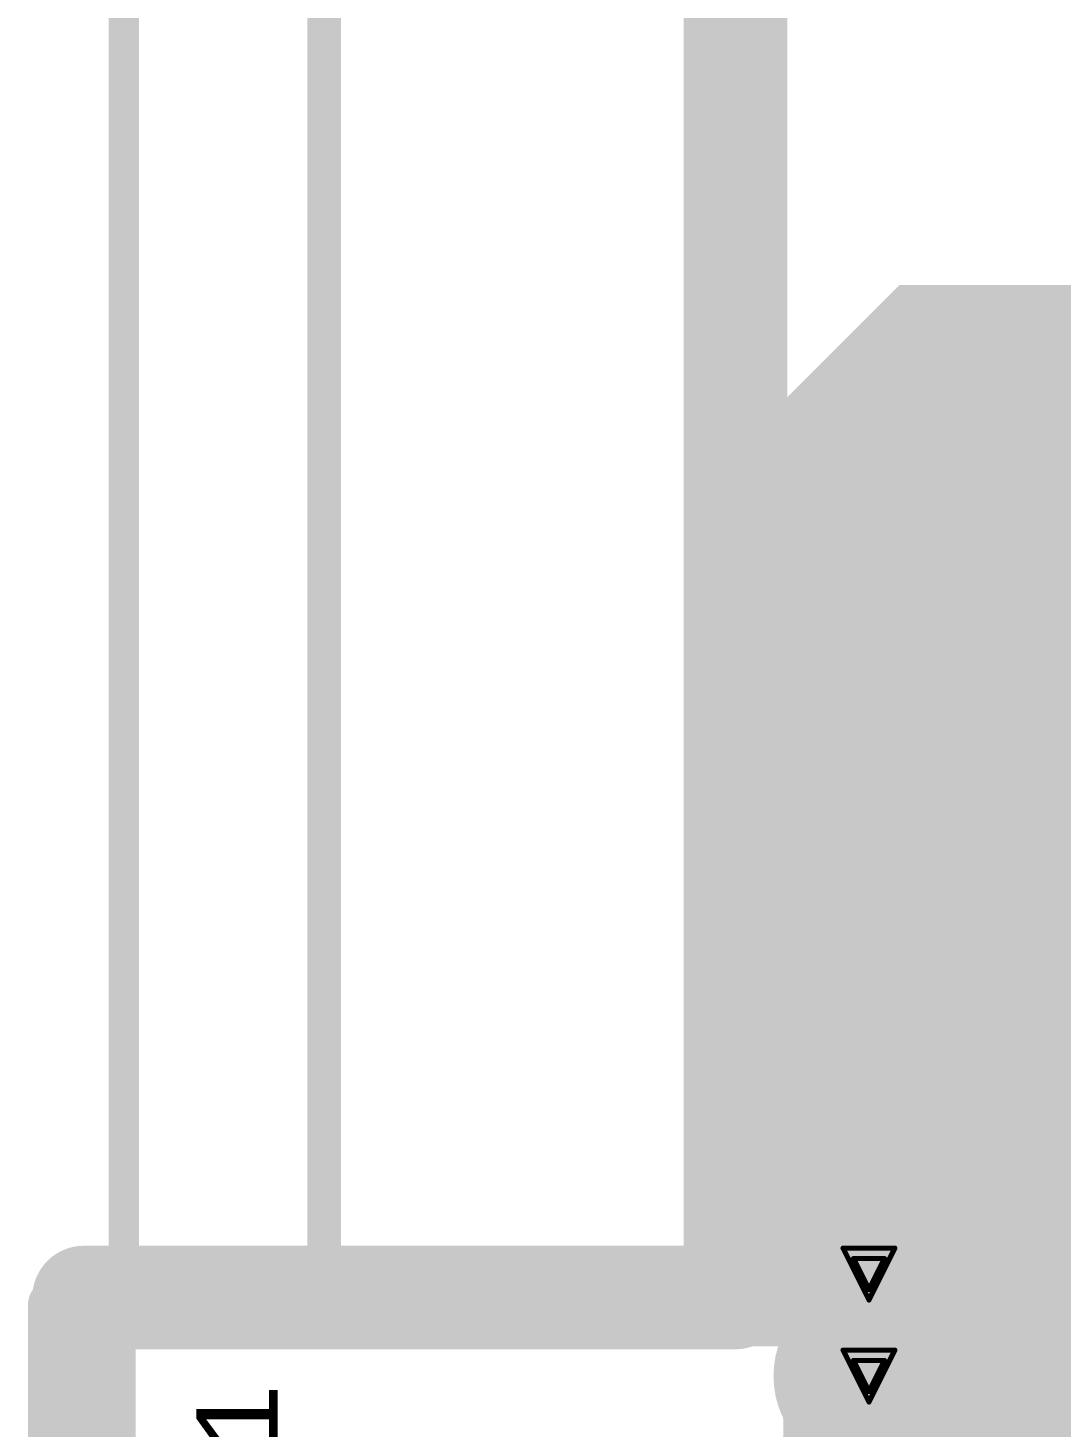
# Model space of a CAD drawing. Header units: inches. Extents: x -21 to 344, y -3 to 240.
# Drawn here: x -0.55 to 9.58, y 11.4 to 25.12 of the extents above; entities that cross this region are included whole.
import ezdxf

# ---------------------------------------------------------------- set-up
doc = ezdxf.new("R2010")
doc.units = ezdxf.units.IN
for name, color, linetype in [('Bottom 3D Body', 216, 'Continuous'), ('Bottom Layer', 5, 'Continuous'), ('Drill Drawing', 1, 'Continuous'), ('Int1 -GND)', 76, 'Continuous'), ('Int2 -PWR)', 16, 'Continuous'), ('Keep-Out Layer', 6, 'Continuous'), ('Route Tool Path', 56, 'Continuous'), ('Top Component Center', 76, 'Continuous'), ('Top Designator', 56, 'Continuous'), ('Top Layer', 1, 'Continuous'), ('Top Overlay', 2, 'Continuous'), ('Top Paste', 8, 'Continuous'), ('Top Solder', 216, 'Continuous'), ('Via Holes', 16, 'Continuous')]:
    doc.layers.add(name, color=color, linetype=linetype)
doc.styles.add('Arial', font='', dxfattribs={"height": 0.2})
doc.styles.get('Arial').set_extended_font_data('Arial')

# ---------------------------------------------------------------- blocks, each defined once
blk = doc.blocks.new('ESP32_WROOM_32E_N4_10')
at = {"layer": 'Top Layer'}
blk.add_hatch(color=1, dxfattribs=at).paths.add_polyline_path([(-8, 7.27), (-8, 8.17), (-6.5, 8.17), (-6.5, 7.27)])
at = {"layer": 'Top Paste'}
blk.add_hatch(color=8, dxfattribs=at).paths.add_polyline_path([(-8.127, 7.143), (-8.127, 8.297), (-6.373, 8.297), (-6.373, 7.143)])
at = {"layer": 'Top Solder'}
blk.add_hatch(color=216, dxfattribs=at).paths.add_polyline_path([(-8.05, 7.22), (-8.05, 8.22), (-6.45, 8.22), (-6.45, 7.22)])
at = {"layer": 'Bottom 3D Body'}
for points in [[(-7.56, 15.26, 0.3, 0.3, 0), (-7.56, -10.24, 0.3, 0.3, 0)], [(-7.56, 15.26, 0.3, 0.3, 0), (10.45, 15.26, 0.3, 0.3, 0)]]:
    blk.add_lwpolyline(points, format="xyseb", dxfattribs=at)
blk.add_lwpolyline([(-7.635, 15.26, 0.15, 0.15, 1), (-7.485, 15.26, 0.15, 0.15, 1)], format="xyseb", close=True, dxfattribs=at)
blk.add_lwpolyline([(-7.635, 15.26, 0.15, 0.15, 1), (-7.485, 15.26, 0.15, 0.15, 1)], format="xyseb", close=True, dxfattribs=at)
at = {"layer": 'Top Component Center'}
for points in [[(-7.55, 15.25, 0.3, 0.3, 0), (10.46, 15.25, 0.3, 0.3, 0)], [(-7.55, 15.25, 0.3, 0.3, 0), (-7.55, -10.25, 0.3, 0.3, 0)]]:
    blk.add_lwpolyline(points, format="xyseb", dxfattribs=at)
blk.add_lwpolyline([(-7.625, 15.25, 0.15, 0.15, 1), (-7.475, 15.25, 0.15, 0.15, 1)], format="xyseb", close=True, dxfattribs=at)
blk.add_lwpolyline([(-7.625, 15.25, 0.15, 0.15, 1), (-7.475, 15.25, 0.15, 0.15, 1)], format="xyseb", close=True, dxfattribs=at)
at = {"layer": 'Top Designator'}
for points in [[(-7.545, 15.23, 0.3, 0.3, 0), (10.465, 15.23, 0.3, 0.3, 0)], [(-7.545, 15.23, 0.3, 0.3, 0), (-7.545, -10.27, 0.3, 0.3, 0)]]:
    blk.add_lwpolyline(points, format="xyseb", dxfattribs=at)
blk.add_lwpolyline([(-7.62, 15.23, 0.15, 0.15, 1), (-7.47, 15.23, 0.15, 0.15, 1)], format="xyseb", close=True, dxfattribs=at)
blk.add_lwpolyline([(-7.62, 15.23, 0.15, 0.15, 1), (-7.47, 15.23, 0.15, 0.15, 1)], format="xyseb", close=True, dxfattribs=at)
at = {"layer": 'Top Overlay'}
for points in [[(-7.5, 17.21, 0.3, 0.3, 0), (-7.5, 8.38, 0.3, 0.3, 0)], [(-7.5, 17.21, 0.3, 0.3, 0), (10.5, 17.21, 0.3, 0.3, 0)], [(-7.5, 11.02, 0.3, 0.3, 0), (10.5, 11.02, 0.3, 0.3, 0)]]:
    blk.add_lwpolyline(points, format="xyseb", dxfattribs=at)
for points in [[(-7.575, 17.21, 0.15, 0.15, 1), (-7.425, 17.21, 0.15, 0.15, 1)], [(-7.575, 17.21, 0.15, 0.15, 1), (-7.425, 17.21, 0.15, 0.15, 1)], [(-7.575, 11.02, 0.15, 0.15, 1), (-7.425, 11.02, 0.15, 0.15, 1)], [(-7.575, 8.38, 0.15, 0.15, 1), (-7.425, 8.38, 0.15, 0.15, 1)]]:
    blk.add_lwpolyline(points, format="xyseb", close=True, dxfattribs=at)

msp = doc.modelspace()

# ---------------------------------------------------------------- hatches: boundary and pattern name
at = {"layer": 'Bottom Layer'}
h = msp.add_hatch(color=5, dxfattribs=at)
edge = h.paths.add_edge_path()
edge.add_arc((7.7, 12.9), 0.3, 0, 360)
h = msp.add_hatch(color=5, dxfattribs=at)
edge = h.paths.add_edge_path()
edge.add_arc((7.7, 11.9), 0.3, 0, 360)
at = {"layer": 'Int2 -PWR)'}
h = msp.add_hatch(color=7, dxfattribs=at)
edge = h.paths.add_edge_path()
edge.add_arc((7.7, 12.9), 0.937, 0, 360)
h = msp.add_hatch(color=7, dxfattribs=at)
edge = h.paths.add_edge_path()
edge.add_arc((7.7, 11.9), 0.937, 0, 360)
h = msp.add_hatch(color=7, dxfattribs=at)
edge = h.paths.add_edge_path()
edge.add_arc((7.7, 10.9), 0.937, 0, 360)
at = {"layer": 'Top Layer'}
msp.add_hatch(color=1, dxfattribs=at).paths.add_polyline_path([(6.903, 3.697), (7, 3.6), (7.7, 3.6), (7.8, 3.7), (7.8, 5.5), (8.2, 5.9), (10.2, 5.9), (10.4, 6.1), (10.4, 16), (11.6, 17.2), (19.5, 17.2), (20.1, 17.8), (20.1, 22.2), (19.7, 22.6), (8, 22.6), (6.801, 21.401)])
h = msp.add_hatch(color=1, dxfattribs=at)
edge = h.paths.add_edge_path()
edge.add_arc((7.7, 12.9), 0.3, 0, 360)
h = msp.add_hatch(color=1, dxfattribs=at)
edge = h.paths.add_edge_path()
edge.add_arc((7.7, 11.9), 0.3, 0, 360)
at = {"layer": 'Via Holes'}
h = msp.add_hatch(color=7, dxfattribs=at)
edge = h.paths.add_edge_path()
edge.add_arc((7.7, 12.9), 0.175, 0, 360)
h = msp.add_hatch(color=7, dxfattribs=at)
edge = h.paths.add_edge_path()
edge.add_arc((7.7, 11.9), 0.175, 0, 360)

# ---------------------------------------------------------------- linework, layer by layer
at = {"layer": 'Drill Drawing'}
for points in [[(7.446, 13.154, 0.0508, 0.0508, 0), (7.954, 13.154, 0.0508, 0.0508, 0)], [(7.446, 13.154, 0.0508, 0.0508, 0), (7.7, 12.646, 0.0508, 0.0508, 0)], [(7.7, 12.646, 0.0508, 0.0508, 0), (7.954, 13.154, 0.0508, 0.0508, 0)], [(7.548, 13.052, 0.0508, 0.0508, 0), (7.852, 13.052, 0.0508, 0.0508, 0)], [(7.548, 13.052, 0.0508, 0.0508, 0), (7.7, 12.748, 0.0508, 0.0508, 0)], [(7.7, 12.748, 0.0508, 0.0508, 0), (7.852, 13.052, 0.0508, 0.0508, 0)], [(7.446, 12.154, 0.0508, 0.0508, 0), (7.954, 12.154, 0.0508, 0.0508, 0)], [(7.446, 12.154, 0.0508, 0.0508, 0), (7.7, 11.646, 0.0508, 0.0508, 0)], [(7.548, 12.052, 0.0508, 0.0508, 0), (7.852, 12.052, 0.0508, 0.0508, 0)], [(7.548, 12.052, 0.0508, 0.0508, 0), (7.7, 11.748, 0.0508, 0.0508, 0)], [(7.7, 11.646, 0.0508, 0.0508, 0), (7.954, 12.154, 0.0508, 0.0508, 0)], [(7.7, 11.748, 0.0508, 0.0508, 0), (7.852, 12.052, 0.0508, 0.0508, 0)]]:
    msp.add_lwpolyline(points, format="xyseb", dxfattribs=at)
for points in [[(7.433, 13.154, 0.0254, 0.0254, 1), (7.459, 13.154, 0.0254, 0.0254, 1)], [(7.433, 13.154, 0.0254, 0.0254, 1), (7.459, 13.154, 0.0254, 0.0254, 1)], [(7.941, 13.154, 0.0254, 0.0254, 1), (7.967, 13.154, 0.0254, 0.0254, 1)], [(7.941, 13.154, 0.0254, 0.0254, 1), (7.967, 13.154, 0.0254, 0.0254, 1)], [(7.535, 13.052, 0.0254, 0.0254, 1), (7.56, 13.052, 0.0254, 0.0254, 1)], [(7.535, 13.052, 0.0254, 0.0254, 1), (7.56, 13.052, 0.0254, 0.0254, 1)], [(7.84, 13.052, 0.0254, 0.0254, 1), (7.865, 13.052, 0.0254, 0.0254, 1)], [(7.84, 13.052, 0.0254, 0.0254, 1), (7.865, 13.052, 0.0254, 0.0254, 1)], [(7.687, 12.748, 0.0254, 0.0254, 1), (7.713, 12.748, 0.0254, 0.0254, 1)], [(7.687, 12.748, 0.0254, 0.0254, 1), (7.713, 12.748, 0.0254, 0.0254, 1)], [(7.687, 12.646, 0.0254, 0.0254, 1), (7.713, 12.646, 0.0254, 0.0254, 1)], [(7.687, 12.646, 0.0254, 0.0254, 1), (7.713, 12.646, 0.0254, 0.0254, 1)], [(7.433, 12.154, 0.0254, 0.0254, 1), (7.459, 12.154, 0.0254, 0.0254, 1)], [(7.433, 12.154, 0.0254, 0.0254, 1), (7.459, 12.154, 0.0254, 0.0254, 1)], [(7.535, 12.052, 0.0254, 0.0254, 1), (7.56, 12.052, 0.0254, 0.0254, 1)], [(7.535, 12.052, 0.0254, 0.0254, 1), (7.56, 12.052, 0.0254, 0.0254, 1)], [(7.84, 12.052, 0.0254, 0.0254, 1), (7.865, 12.052, 0.0254, 0.0254, 1)], [(7.84, 12.052, 0.0254, 0.0254, 1), (7.865, 12.052, 0.0254, 0.0254, 1)], [(7.941, 12.154, 0.0254, 0.0254, 1), (7.967, 12.154, 0.0254, 0.0254, 1)], [(7.941, 12.154, 0.0254, 0.0254, 1), (7.967, 12.154, 0.0254, 0.0254, 1)], [(7.687, 11.748, 0.0254, 0.0254, 1), (7.713, 11.748, 0.0254, 0.0254, 1)], [(7.687, 11.748, 0.0254, 0.0254, 1), (7.713, 11.748, 0.0254, 0.0254, 1)], [(7.687, 11.646, 0.0254, 0.0254, 1), (7.713, 11.646, 0.0254, 0.0254, 1)], [(7.687, 11.646, 0.0254, 0.0254, 1), (7.713, 11.646, 0.0254, 0.0254, 1)]]:
    msp.add_lwpolyline(points, format="xyseb", close=True, dxfattribs=at)
at = {"layer": 'Int1 -GND)'}
for points in [[(6.39, 12.67, 1.016, 1.016, 0), (6.39, 30.14, 1.016, 1.016, 0)], [(7.466, 13.542, 0.254, 0.254, -0.176327), (7.934, 13.542, 0.254, 0.254, 0)], [(0, 12.67, 1.016, 1.016, 0), (6.39, 12.67, 1.016, 1.016, 0)], [(0, 0, 1.016, 1.016, 0), (0, 12.67, 1.016, 1.016, 0)], [(7.058, 12.666, 0.254, 0.254, -0.176327), (7.058, 13.134, 0.254, 0.254, 0)], [(8.342, 13.134, 0.254, 0.254, -0.176327), (8.342, 12.666, 0.254, 0.254, 0)], [(7.466, 12.542, 0.254, 0.254, -0.176327), (7.934, 12.542, 0.254, 0.254, 0)], [(7.934, 12.258, 0.254, 0.254, -0.176327), (7.466, 12.258, 0.254, 0.254, 0)], [(7.058, 11.666, 0.254, 0.254, -0.176327), (7.058, 12.134, 0.254, 0.254, 0)], [(8.342, 12.134, 0.254, 0.254, -0.176327), (8.342, 11.666, 0.254, 0.254, 0)], [(7.466, 11.542, 0.254, 0.254, -0.176327), (7.934, 11.542, 0.254, 0.254, 0)]]:
    msp.add_lwpolyline(points, format="xyseb", dxfattribs=at)
for points in [[(7.403, 13.542, 0.127, 0.127, 1), (7.53, 13.542, 0.127, 0.127, 1)], [(7.87, 13.542, 0.127, 0.127, 1), (7.997, 13.542, 0.127, 0.127, 1)], [(-0.254, 12.67, 0.508, 0.508, 1), (0.254, 12.67, 0.508, 0.508, 1)], [(-0.254, 12.67, 0.508, 0.508, 1), (0.254, 12.67, 0.508, 0.508, 1)], [(6.136, 12.67, 0.508, 0.508, 1), (6.644, 12.67, 0.508, 0.508, 1)], [(6.136, 12.67, 0.508, 0.508, 1), (6.644, 12.67, 0.508, 0.508, 1)], [(6.995, 13.134, 0.127, 0.127, 1), (7.122, 13.134, 0.127, 0.127, 1)], [(8.278, 13.134, 0.127, 0.127, 1), (8.405, 13.134, 0.127, 0.127, 1)], [(6.995, 12.666, 0.127, 0.127, 1), (7.122, 12.666, 0.127, 0.127, 1)], [(8.278, 12.666, 0.127, 0.127, 1), (8.405, 12.666, 0.127, 0.127, 1)], [(7.403, 12.542, 0.127, 0.127, 1), (7.53, 12.542, 0.127, 0.127, 1)], [(7.87, 12.542, 0.127, 0.127, 1), (7.997, 12.542, 0.127, 0.127, 1)], [(7.403, 12.258, 0.127, 0.127, 1), (7.53, 12.258, 0.127, 0.127, 1)], [(7.87, 12.258, 0.127, 0.127, 1), (7.997, 12.258, 0.127, 0.127, 1)], [(6.995, 12.134, 0.127, 0.127, 1), (7.122, 12.134, 0.127, 0.127, 1)], [(8.278, 12.134, 0.127, 0.127, 1), (8.405, 12.134, 0.127, 0.127, 1)], [(6.995, 11.666, 0.127, 0.127, 1), (7.122, 11.666, 0.127, 0.127, 1)], [(7.403, 11.542, 0.127, 0.127, 1), (7.53, 11.542, 0.127, 0.127, 1)], [(7.87, 11.542, 0.127, 0.127, 1), (7.997, 11.542, 0.127, 0.127, 1)], [(8.278, 11.666, 0.127, 0.127, 1), (8.405, 11.666, 0.127, 0.127, 1)]]:
    msp.add_lwpolyline(points, format="xyseb", close=True, dxfattribs=at)
at = {"layer": 'Int2 -PWR)'}
for points in [[(6.39, 12.67, 1.016, 1.016, 0), (6.39, 30.14, 1.016, 1.016, 0)], [(0, 12.67, 1.016, 1.016, 0), (6.39, 12.67, 1.016, 1.016, 0)], [(0, 0, 1.016, 1.016, 0), (0, 12.67, 1.016, 1.016, 0)]]:
    msp.add_lwpolyline(points, format="xyseb", dxfattribs=at)
for points in [[(-0.254, 12.67, 0.508, 0.508, 1), (0.254, 12.67, 0.508, 0.508, 1)], [(-0.254, 12.67, 0.508, 0.508, 1), (0.254, 12.67, 0.508, 0.508, 1)], [(6.136, 12.67, 0.508, 0.508, 1), (6.644, 12.67, 0.508, 0.508, 1)], [(6.136, 12.67, 0.508, 0.508, 1), (6.644, 12.67, 0.508, 0.508, 1)]]:
    msp.add_lwpolyline(points, format="xyseb", close=True, dxfattribs=at)
at = {"layer": 'Keep-Out Layer'}
for points in [[(6.39, 12.67, 0.2, 0.2, 0), (6.39, 30.14, 0.2, 0.2, 0)], [(0, 12.67, 0.2, 0.2, 0), (6.39, 12.67, 0.2, 0.2, 0)], [(0, 0, 0.2, 0.2, 0), (0, 12.67, 0.2, 0.2, 0)]]:
    msp.add_lwpolyline(points, format="xyseb", dxfattribs=at)
for points in [[(-0.05, 12.67, 0.1, 0.1, 1), (0.05, 12.67, 0.1, 0.1, 1)], [(-0.05, 12.67, 0.1, 0.1, 1), (0.05, 12.67, 0.1, 0.1, 1)], [(6.34, 12.67, 0.1, 0.1, 1), (6.44, 12.67, 0.1, 0.1, 1)], [(6.34, 12.67, 0.1, 0.1, 1), (6.44, 12.67, 0.1, 0.1, 1)]]:
    msp.add_lwpolyline(points, format="xyseb", close=True, dxfattribs=at)
at = {"layer": 'Route Tool Path'}
for points in [[(6.2, 12.6, 0.5, 0.5, 0), (6.2, 30.2, 0.5, 0.5, 0)], [(-0.3, 12.6, 0.5, 0.5, 0), (6.2, 12.6, 0.5, 0.5, 0)], [(-0.3, -0.4, 0.5, 0.5, 0), (-0.3, 12.6, 0.5, 0.5, 0)]]:
    msp.add_lwpolyline(points, format="xyseb", dxfattribs=at)
for points in [[(-0.425, 12.6, 0.25, 0.25, 1), (-0.175, 12.6, 0.25, 0.25, 1)], [(-0.425, 12.6, 0.25, 0.25, 1), (-0.175, 12.6, 0.25, 0.25, 1)], [(6.075, 12.6, 0.25, 0.25, 1), (6.325, 12.6, 0.25, 0.25, 1)], [(6.075, 12.6, 0.25, 0.25, 1), (6.325, 12.6, 0.25, 0.25, 1)]]:
    msp.add_lwpolyline(points, format="xyseb", close=True, dxfattribs=at)

# ---------------------------------------------------------------- block references
at = {"rotation": 90}
msp.add_blockref('ESP32_WROOM_32E_N4_10', (17.6, 19.9), dxfattribs=at)

# ---------------------------------------------------------------- texts
at = {"layer": 'Top Overlay', "style": 'Arial'}
msp.add_text('R21', height=0.8, rotation=90, dxfattribs=at).set_placement((1.9, 9.767))

doc.saveas('drawing.dxf')
